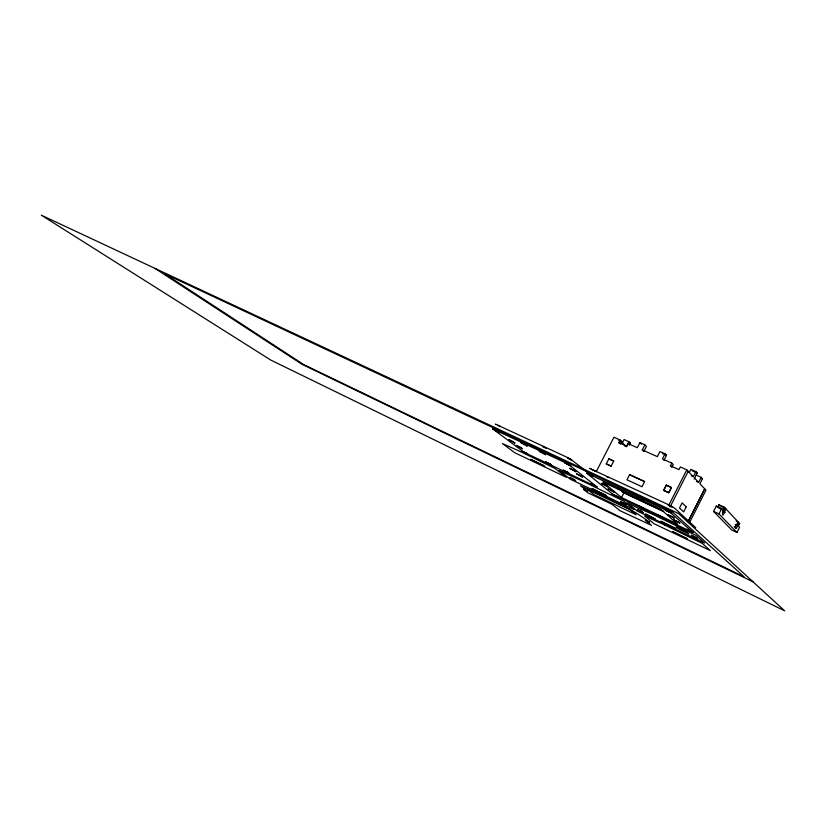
<?xml version="1.0" encoding="UTF-8"?>
<svg xmlns="http://www.w3.org/2000/svg" width="826" height="826" viewBox="0 0 826 826"><rect width="100%" height="100%" fill="white"/><g stroke="black" fill="none" stroke-linecap="round" stroke-linejoin="round"><path stroke-width="1.24" d="M723.824 507.98L725.982 508.961L738.155 521.96L735.367 526.492L735.729 528.578L736.296 527.453L734.221 526.492M734.551 526.833L736.627 527.804L738.743 522.59L739.652 523.56L738.372 526.121L739.538 527.349L736.968 532.45L731.805 530.055L713.55 511.428L716.266 506.049L721.697 508.527L722.987 509.9L724.34 507.216L718.93 504.748L717.577 507.422M736.968 532.45L718.971 513.927L721.697 508.527M724.34 507.216L725.342 508.279L722.42 512.987L722.833 515.197L724.856 512.285L722.337 510.922M724.495 511.913L725.982 508.961M696.617 481.465L698.631 482.374L701.181 477.335L696.142 475.084M701.181 477.335L702.472 478.729L699.932 483.747L704.723 488.827L688.079 521.681L704.712 488.816L705.972 490.148L689.4 522.889M596.186 471.76L613.966 437.243L620.068 439.969L618.726 442.571L626.903 446.246L628.245 443.634L637.321 447.692L639.923 442.612L644.899 444.822L642.298 449.912L657.362 456.654L659.984 451.533L665.054 453.784L662.421 458.926L671.775 463.107L670.413 465.781L678.972 469.622L680.335 466.938L686.798 469.839L668.626 505.564L669.514 505.935M670.103 506.916L688.192 471.316L686.798 469.839M689.266 472.42L690.815 469.364L695.915 471.636L697.247 473.081L694.108 479.101M691.29 475.828L693.324 476.747L695.915 471.636M663.898 460.433L666.52 455.302L665.054 453.784M624.446 445.792L626.366 446.66L628.916 441.704L624.105 439.556L622.071 443.51M629.443 445.193L630.455 443.221L628.916 441.704M629.608 474.671L626.986 479.792L641.988 486.751L644.61 481.589L629.608 474.671L644.621 481.599M621.513 497.531L602.825 482.012L660.821 509.27L677.444 523.983L621.513 497.531L623.991 492.688L620.078 489.384M606.253 463.902L608.865 458.812L613.749 461.063L611.126 466.153L606.253 463.902L611.137 466.122M620.068 439.969L621.679 441.518L620.336 444.109L618.726 442.571M665.312 510.21L669.752 512.388L667.955 511.242M591.344 475.291L592.965 476.323L588.711 474.176L592.975 476.344M592.882 476.385L588.711 474.196M665.364 510.117L669.308 511.697M588.824 474.165L590.704 474.96M695.1 527.556L695.678 527.618L674.501 508.042L670.475 505.636M672.013 507.092L668.946 504.892L589.423 468.342M497.675 425.235L498.904 425.762M595.154 471.233L594.338 470.892M571.107 459.948L571.798 460.123L568.195 457.821L495.383 424.089L495.693 424.512M495.424 430.17L496.56 430.697M662.473 453.505L666.52 455.302M628.534 442.364L630.455 443.221M692.167 470.81L697.247 473.081M618.633 440.155L621.679 441.518M700.469 477.831L702.472 478.729M671.166 506.751L670.382 506.39M721.026 506.307L725.342 508.279M718.661 507.918L722.987 509.9M608.855 458.853L613.728 461.094M722.698 511.294L724.856 512.285M736.069 521L738.155 521.96M713.55 511.428L718.971 513.927M737.577 522.6L739.652 523.56M735.243 524.458L737.319 525.419M735.574 524.799L737.649 525.759M566.605 463.324L492.802 428.962L525.883 453.588M495.187 429.799L492.812 428.952L493.163 429.334M566.357 463.448L565.077 462.942L566.491 463.51M668.017 511.015L586.574 473.081L614.41 495.517M497.686 431.699C501.413 433.454 491.233 428.364 496.839 431.286M589.403 474.083L586.821 473.381M542.796 446.752L546.254 448.373M606.635 476.643L608.958 477.727M526.544 453.711L527.721 454.155L525.646 453.267M594.452 486.091L597.126 487.072L523.911 452.204L525.46 453.164M615.897 496.292L614.038 495.022L693.169 532.584L669.504 511.81M690.02 531.417L693.035 532.388M623.351 491.408L616.785 487.712L623.351 491.408M636.701 497.066L643.299 500.773L636.701 497.066L638.281 498.419M623.991 492.688L663.639 511.335M622.484 492.224L644.115 502.404M645.075 502.848L662.338 510.974M570.436 459.659L569.444 459.163M637.837 505.481L644.053 508.971L637.837 505.481L639.314 506.72M656.938 514.515L663.175 518.026L656.938 514.515L658.363 515.744M666.272 510.158L669.834 511.996M565.603 462.839L569.207 465.131L567.761 464.16M617.084 496.88L612.076 494.093M496.158 430.501L498.863 432.081L497.169 431.017M752.982 581.772L301.965 364.276L154.958 268.378M526.967 454.124L526.255 453.773M616.02 496.147L617.827 496.87L615.897 496.085M670.185 505.76L668.089 505.068M569.723 458.812L567.617 458.027M566.812 463.427L567.39 463.964M567.018 463.531L567.854 463.964M593.367 470.428L592.738 470.087M499.296 425.958L500.484 426.608M525.894 453.588L525.037 453.144M615.587 496.137L614.781 495.714M570.033 458.729L586.852 471.77M593.44 484.976C587.317 481.878 598.447 487.722 593.595 485.058M567.462 463.768L568.061 464.078M525.997 453.051C520.318 450.149 531.077 455.849 526.152 453.133M567.555 464.047L568.464 464.295M568.092 464.098L596.899 486.803M524.758 452.989L523.963 452.545M568.825 458.822L567.885 458.254M569.207 464.718L571.055 465.905M670.123 512.161L671.827 513.297M523.653 452.369L522.259 451.471M591.839 469.56L591.313 469.147L595.567 471.254M616.785 487.712L618.416 489.085M641.74 499.431L643.299 500.773M661.771 516.808L663.175 518.026M620.44 440.96L626.366 446.66M642.298 449.912L643.836 451.44L646.438 446.37L644.899 444.822M639.923 442.612L641.472 444.161M670.413 465.781L671.858 467.258L673.211 464.604L671.775 463.107M716.266 506.049L716.927 506.741M718.93 504.748L719.942 505.811M688.203 471.316L693.324 476.747M694.666 478.171L698.631 482.374M645.664 514.113L655.255 519.027L645.756 514.082M686.22 506.834L683.66 511.893L679.509 508.021L682.111 502.91L686.22 506.834M666.283 485.172L663.639 490.365L668.771 492.73L671.445 487.526L666.314 485.172L663.66 490.365L668.792 492.74L671.424 487.526L666.283 485.172M565.005 462.952L569.207 465.131L565.046 462.942M591.137 483.974L595.123 486.049L591.137 483.974M613.801 494.774L617.827 496.829L613.883 494.774M691.042 531.521L686.84 529.435L691.032 531.469M686.85 529.352L690.877 531.335L686.902 529.352M678.425 513.473L41.3 215.163L270.773 360.074L784.7 610.837L678.425 513.473M672.065 511.583L164.87 273.871L303.555 364.493L744.102 576.816L672.065 511.583M525.357 444.698L520.824 442.571L527.256 446.174L525.357 444.698M543.694 453.309L539.079 451.141L545.542 454.775L543.694 453.309M513.173 441.704L508.785 439.639L515.073 443.159L513.173 441.704M574.256 470.469L569.61 468.28L575.98 471.852L574.256 470.469M606.336 485.647L601.555 483.396L607.967 486.999L606.336 485.647M672.891 516.983L667.821 514.598L674.315 518.253L672.891 516.983M520.679 447.455L516.343 445.41L522.528 448.869L520.679 447.455M581.091 475.962L576.496 473.794L582.764 477.304L581.091 475.962M612.789 490.995L608.07 488.765L614.368 492.306L612.789 490.995M678.518 522.011L673.52 519.647L679.901 523.24L678.518 522.011M549.93 463.83L545.563 461.755L551.665 465.172L549.93 463.83M567.596 472.183L563.156 470.077L569.279 473.505L567.596 472.183M520.38 451.554L502.445 443.562L514.67 452.689L566.44 477.325L555.144 468.538L520.38 451.554M582.722 481.166L559.14 470.51L570.384 479.266L633.852 509.446L623.816 501.165L582.722 481.166M652.612 514.257L640.739 509.167L641.482 509.797L627.213 502.755L637.187 511.015L704.64 543.095L696.07 535.393L652.612 514.257M686.189 531.531L676.195 526.781L678.951 529.198L688.894 533.916L686.189 531.531M574.132 479.555L569.816 477.511L575.732 480.815L574.132 479.555M624.983 503.715L620.471 501.568L626.449 504.923L624.983 503.715M642.029 511.79L637.445 509.611L643.444 512.977L642.029 511.79M696.101 537.468L691.29 535.186L697.351 538.583L696.101 537.468M543.126 465.265L530.633 459.328L544.809 466.545L543.126 465.265M605.221 494.836L592.025 488.558L606.738 496.054L605.221 494.836M674.79 527.866L660.748 521.196L676.102 529.012L674.79 527.866M664.868 525.088L644.631 515.94L653.862 523.622L710.36 550.612L702.265 543.394L664.868 525.088M612.283 500.36L580.43 485.667L587.689 491.346L583.507 489.353L588.009 492.854L612.045 504.345L620.068 510.736L651.497 525.357L645.271 520.225L649.628 522.311C638.591 513.948 626.769 506.803 613.749 501.537L612.283 500.36M629.939 509.652L587.369 489.364L594.142 494.691L636.206 514.774L629.939 509.652M686.107 538.077L672.478 531.572L687.335 539.141L686.107 538.077"/></g></svg>
